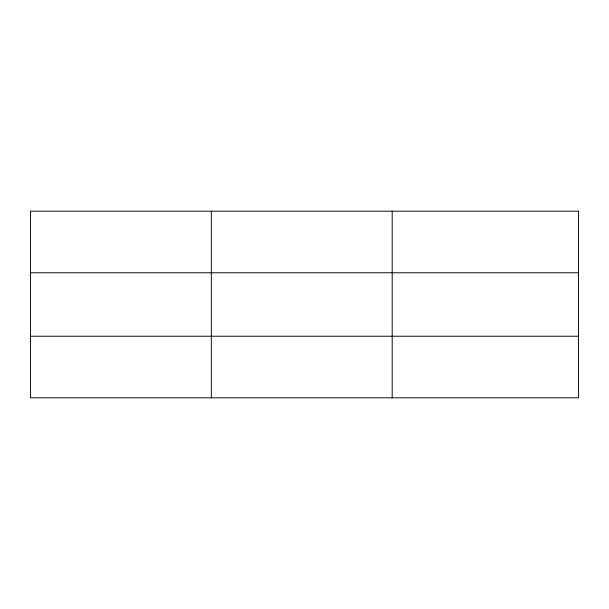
<?xml version="1.0" encoding="UTF-8"?>
<svg xmlns="http://www.w3.org/2000/svg" width="609" height="609" viewBox="0 0 609 609"><rect width="100%" height="100%" fill="white"/><g stroke="black" fill="none" stroke-linecap="round" stroke-linejoin="round"><path stroke-width="0.91" d="M211.323 397.822L211.323 211.178M392.196 397.822L392.196 211.178M30.45 272.771L578.55 272.771M30.45 336.229L578.55 336.229M578.55 211.178L578.55 397.822L30.45 397.822L30.45 211.178L578.55 211.178"/></g></svg>
